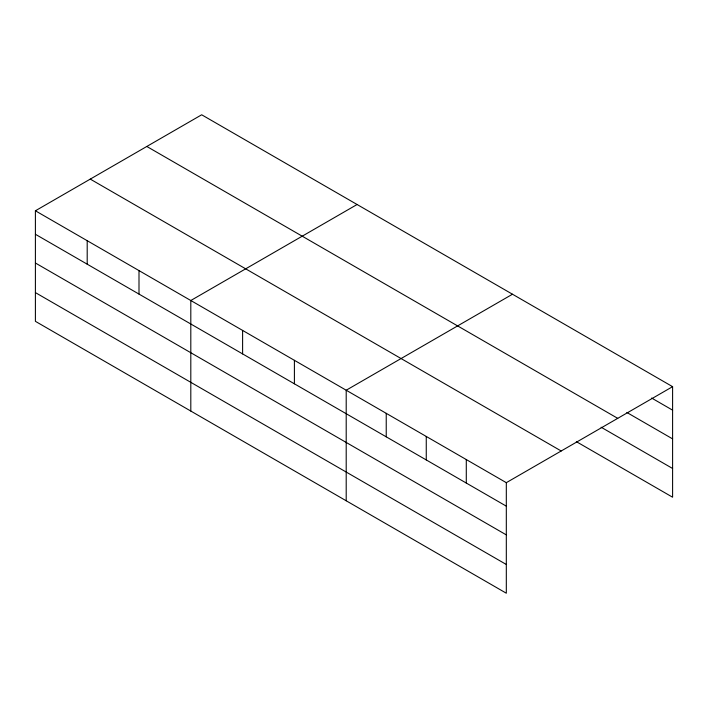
<?xml version="1.0" encoding="UTF-8"?>
<svg xmlns="http://www.w3.org/2000/svg" width="708" height="708" viewBox="0 0 708 708"><rect width="100%" height="100%" fill="white"/><g stroke="black" fill="none" stroke-linecap="round" stroke-linejoin="round"><path stroke-width="1.06" d="M506.317 534.885L506.317 482.67L35.4 210.789L35.4 321.335L506.317 593.216L506.317 534.885L35.4 263.004M576.339 441.642L672.6 497.211L672.6 386.665L201.683 114.784L35.4 210.789M357.089 204.506L190.806 300.511L190.806 411.056M512.486 294.227L346.203 390.223L346.203 500.777M506.317 482.67L672.6 386.665M651.634 398.046L672.6 410.153M626.854 412.472L672.6 438.88M146.813 146.468L617.73 418.348M601.119 427.216L672.6 468.484M90.27 179.106L561.187 450.987M35.4 234.277L506.317 506.158M35.4 292.608L506.317 564.488M466.289 459.554L466.289 483.051M426.26 436.447L426.26 459.935M386.232 413.339L386.232 436.827M294.404 360.319L294.404 383.807M242.605 330.415L242.605 353.903M138.998 270.598L138.998 294.086M87.199 240.693L87.199 264.181"/></g></svg>
